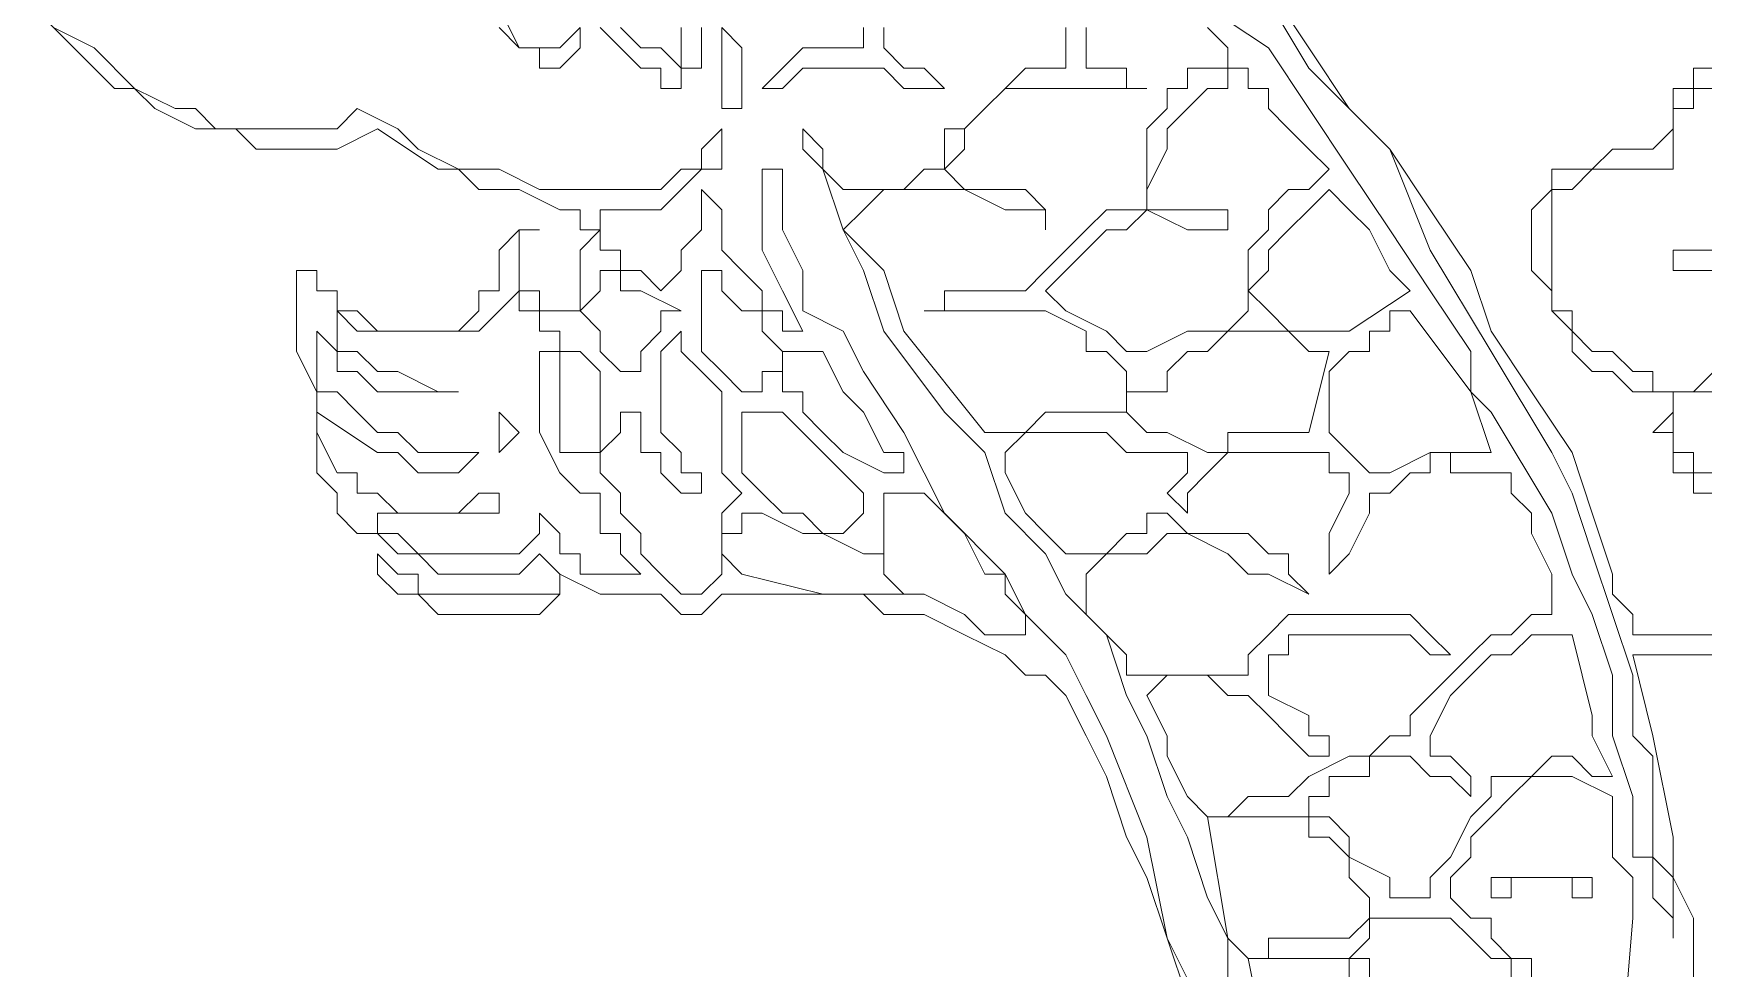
# Model space of a CAD drawing. Extents: x -66030 to 95157, y -13132 to 45879.
# Drawn here: x -15733.7 to -15411.5, y 14575.1 to 14755.6 of the extents above; entities that cross this region are included whole.
import ezdxf

# ---------------------------------------------------------------- set-up
doc = ezdxf.new("R2010")
doc.units = 0
doc.header["$LTSCALE"] = 100
doc.header["$MEASUREMENT"] = 0
doc.layers.get('0').update_dxf_attribs({"linetype": 'CONTINUOUS'})

msp = doc.modelspace()

# ---------------------------------------------------------------- linework, layer by layer
at = {"lineweight": 0}
for points in [[(-15499.34, 14768.44), (-15487.62, 14748.91), (-15471.99, 14733.29), (-15464.18, 14713.76), (-15452.47, 14694.23), (-15440.75, 14674.7), (-15436.84, 14666.88), (-15432.94, 14655.17), (-15429.03, 14643.45), (-15425.12, 14631.73), (-15425.12, 14620.01), (-15421.22, 14616.11), (-15421.22, 14608.3), (-15421.22, 14608.3), (-15421.22, 14604.39), (-15421.22, 14600.48), (-15421.22, 14596.58), (-15421.22, 14596.58), (-15421.22, 14596.58), (-15421.22, 14596.58), (-15425.12, 14596.58), (-15425.12, 14596.58), (-15425.12, 14596.58), (-15425.12, 14608.3), (-15429.03, 14620.01), (-15429.03, 14631.73), (-15432.94, 14643.45), (-15436.84, 14651.26), (-15440.75, 14662.98), (-15452.47, 14682.51), (-15456.37, 14686.41), (-15456.37, 14694.23), (-15464.18, 14705.94), (-15471.99, 14717.66), (-15479.81, 14729.38), (-15479.81, 14729.38), (-15487.62, 14741.1), (-15495.43, 14752.82), (-15507.15, 14760.63)], [(-15495.43, 14764.53), (-15487.62, 14752.82), (-15479.81, 14741.1), (-15471.99, 14733.29), (-15464.18, 14721.57), (-15456.37, 14709.85), (-15452.47, 14698.13), (-15444.65, 14686.41), (-15436.84, 14674.7), (-15432.94, 14662.98), (-15429.03, 14651.26), (-15429.03, 14647.35), (-15425.12, 14643.45), (-15425.12, 14639.54), (-15421.22, 14639.54), (-15421.22, 14639.54), (-15417.31, 14639.54), (-15413.41, 14639.54), (-15405.59, 14639.54)], [(-15511.05, 14569.24), (-15514.96, 14580.95), (-15518.87, 14592.67), (-15522.77, 14600.48), (-15526.68, 14612.2), (-15530.58, 14620.01), (-15534.49, 14627.83), (-15538.4, 14631.73), (-15542.3, 14631.73), (-15546.21, 14635.64), (-15554.02, 14639.54), (-15561.83, 14643.45), (-15565.74, 14643.45), (-15569.64, 14643.45), (-15573.55, 14647.35), (-15585.27, 14647.35), (-15593.08, 14647.35), (-15596.99, 14647.35), (-15600.89, 14647.35), (-15604.8, 14643.45), (-15608.7, 14643.45), (-15608.7, 14643.45), (-15612.61, 14647.35), (-15620.42, 14647.35), (-15624.33, 14647.35), (-15632.14, 14651.26), (-15632.14, 14647.35), (-15636.05, 14643.45), (-15639.95, 14643.45), (-15643.86, 14643.45), (-15647.76, 14643.45), (-15651.67, 14643.45), (-15655.58, 14643.45), (-15659.48, 14647.35), (-15663.39, 14647.35), (-15663.39, 14647.35), (-15663.39, 14647.35), (-15667.29, 14651.26), (-15667.29, 14651.26), (-15667.29, 14651.26), (-15667.29, 14655.17), (-15667.29, 14655.17), (-15667.29, 14655.17), (-15663.39, 14651.26), (-15663.39, 14651.26), (-15659.48, 14651.26), (-15659.48, 14647.35), (-15651.67, 14647.35), (-15647.76, 14647.35), (-15643.86, 14647.35), (-15639.95, 14647.35), (-15636.05, 14647.35), (-15636.05, 14647.35), (-15632.14, 14647.35), (-15632.14, 14651.26), (-15632.14, 14651.26), (-15636.05, 14655.17), (-15636.05, 14655.17), (-15639.95, 14651.26), (-15643.86, 14651.26), (-15643.86, 14651.26), (-15647.76, 14651.26), (-15651.67, 14651.26), (-15655.58, 14651.26), (-15659.48, 14655.17), (-15663.39, 14655.17), (-15667.29, 14659.07), (-15671.2, 14659.07), (-15675.11, 14662.98), (-15675.11, 14666.88), (-15675.11, 14666.88), (-15675.11, 14666.88), (-15679.01, 14670.79), (-15679.01, 14674.7), (-15679.01, 14674.7), (-15679.01, 14678.6), (-15675.11, 14670.79), (-15671.2, 14670.79), (-15671.2, 14666.88), (-15667.29, 14666.88), (-15663.39, 14662.98), (-15659.48, 14662.98), (-15655.58, 14662.98), (-15655.58, 14662.98), (-15651.67, 14662.98), (-15647.76, 14666.88), (-15643.86, 14666.88), (-15643.86, 14666.88), (-15643.86, 14666.88), (-15643.86, 14662.98), (-15647.76, 14662.98), (-15651.67, 14662.98), (-15659.48, 14662.98), (-15663.39, 14662.98), (-15667.29, 14662.98), (-15667.29, 14659.07), (-15663.39, 14659.07), (-15663.39, 14659.07), (-15659.48, 14655.17), (-15655.58, 14655.17), (-15655.58, 14655.17), (-15651.67, 14655.17), (-15643.86, 14655.17), (-15639.95, 14655.17), (-15639.95, 14655.17), (-15639.95, 14655.17), (-15639.95, 14655.17), (-15636.05, 14659.07), (-15636.05, 14662.98), (-15632.14, 14659.07), (-15632.14, 14655.17), (-15628.23, 14655.17), (-15628.23, 14651.26), (-15624.33, 14651.26), (-15620.42, 14651.26), (-15620.42, 14651.26), (-15616.52, 14651.26), (-15620.42, 14655.17), (-15620.42, 14655.17), (-15620.42, 14659.07), (-15624.33, 14659.07), (-15624.33, 14662.98), (-15624.33, 14662.98), (-15624.33, 14666.88), (-15628.23, 14666.88), (-15632.14, 14670.79), (-15632.14, 14670.79), (-15636.05, 14678.6), (-15636.05, 14682.51), (-15636.05, 14686.41), (-15636.05, 14690.32), (-15636.05, 14694.23), (-15632.14, 14694.23), (-15632.14, 14698.13), (-15636.05, 14698.13), (-15636.05, 14702.04), (-15639.95, 14702.04), (-15639.95, 14705.94), (-15643.86, 14702.04), (-15643.86, 14702.04), (-15647.76, 14698.13), (-15651.67, 14698.13), (-15655.58, 14698.13), (-15663.39, 14698.13), (-15667.29, 14698.13), (-15671.2, 14698.13), (-15671.2, 14698.13), (-15675.11, 14702.04), (-15675.11, 14702.04), (-15675.11, 14698.13), (-15675.11, 14694.23), (-15671.2, 14694.23), (-15667.29, 14690.32), (-15667.29, 14690.32), (-15663.39, 14690.32), (-15655.58, 14686.41), (-15651.67, 14686.41), (-15651.67, 14686.41), (-15655.58, 14686.41), (-15659.48, 14686.41), (-15663.39, 14686.41), (-15667.29, 14686.41), (-15671.2, 14690.32), (-15675.11, 14690.32), (-15675.11, 14694.23), (-15679.01, 14698.13), (-15679.01, 14694.23), (-15679.01, 14694.23), (-15679.01, 14690.32), (-15679.01, 14686.41), (-15675.11, 14686.41), (-15671.2, 14682.51), (-15667.29, 14678.6), (-15663.39, 14678.6), (-15659.48, 14674.7), (-15655.58, 14674.7), (-15651.67, 14674.7), (-15647.76, 14674.7), (-15647.76, 14674.7), (-15651.67, 14670.79), (-15651.67, 14670.79), (-15655.58, 14670.79), (-15659.48, 14670.79), (-15663.39, 14674.7), (-15667.29, 14674.7), (-15679.01, 14682.51), (-15679.01, 14678.6), (-15679.01, 14682.51), (-15679.01, 14686.41), (-15682.92, 14694.23), (-15682.92, 14698.13), (-15682.92, 14702.04), (-15682.92, 14705.94), (-15682.92, 14705.94), (-15682.92, 14709.85), (-15682.92, 14709.85), (-15679.01, 14709.85), (-15679.01, 14705.94), (-15675.11, 14705.94), (-15675.11, 14702.04), (-15671.2, 14702.04), (-15667.29, 14698.13), (-15659.48, 14698.13), (-15655.58, 14698.13), (-15651.67, 14698.13), (-15651.67, 14698.13), (-15647.76, 14702.04), (-15647.76, 14702.04), (-15647.76, 14705.94), (-15643.86, 14705.94), (-15643.86, 14713.76), (-15643.86, 14713.76), (-15639.95, 14717.66), (-15639.95, 14717.66), (-15636.05, 14717.66), (-15639.95, 14717.66), (-15639.95, 14713.76), (-15639.95, 14713.76), (-15639.95, 14709.85), (-15639.95, 14709.85), (-15639.95, 14705.94), (-15639.95, 14705.94), (-15636.05, 14705.94), (-15636.05, 14702.04), (-15632.14, 14702.04), (-15632.14, 14702.04), (-15632.14, 14702.04), (-15632.14, 14702.04), (-15628.23, 14702.04), (-15628.23, 14702.04), (-15628.23, 14705.94), (-15628.23, 14705.94), (-15628.23, 14713.76), (-15628.23, 14713.76), (-15628.23, 14713.76), (-15624.33, 14717.66), (-15624.33, 14717.66), (-15628.23, 14717.66), (-15628.23, 14721.57), (-15628.23, 14721.57), (-15632.14, 14721.57), (-15632.14, 14721.57), (-15639.95, 14725.47), (-15643.86, 14725.47), (-15643.86, 14725.47), (-15647.76, 14725.47), (-15651.67, 14729.38), (-15655.58, 14729.38), (-15667.29, 14737.19), (-15675.11, 14733.29), (-15679.01, 14733.29), (-15682.92, 14733.29), (-15690.73, 14733.29), (-15694.64, 14737.19), (-15698.54, 14737.19), (-15702.45, 14737.19), (-15710.26, 14741.1), (-15714.16, 14745), (-15718.07, 14745), (-15721.98, 14748.91), (-15725.88, 14752.82), (-15733.69, 14760.63)], [(-15628.23, 14756.72), (-15632.14, 14752.82), (-15632.14, 14752.82), (-15636.05, 14752.82), (-15636.05, 14752.82), (-15639.95, 14752.82), (-15643.86, 14760.63)], [(-15511.05, 14573.14), (-15514.96, 14580.95), (-15518.87, 14600.48), (-15526.68, 14620.01), (-15530.58, 14627.83), (-15534.49, 14635.64), (-15542.3, 14643.45), (-15546.21, 14651.26), (-15557.93, 14662.98), (-15565.74, 14678.6), (-15573.55, 14690.32), (-15577.46, 14698.13), (-15585.27, 14702.04), (-15585.27, 14709.85), (-15589.17, 14717.66), (-15589.17, 14721.57), (-15589.17, 14725.47), (-15589.17, 14729.38), (-15593.08, 14729.38), (-15593.08, 14729.38), (-15593.08, 14729.38), (-15593.08, 14729.38), (-15593.08, 14721.57), (-15593.08, 14713.76), (-15589.17, 14705.94), (-15585.27, 14698.13), (-15589.17, 14698.13), (-15589.17, 14702.04), (-15593.08, 14702.04), (-15593.08, 14705.94), (-15596.99, 14709.85), (-15600.89, 14713.76), (-15600.89, 14717.66), (-15600.89, 14717.66), (-15600.89, 14721.57), (-15604.8, 14725.47), (-15604.8, 14725.47), (-15604.8, 14721.57), (-15604.8, 14721.57), (-15604.8, 14721.57), (-15604.8, 14717.66), (-15604.8, 14717.66), (-15604.8, 14717.66), (-15604.8, 14717.66), (-15608.7, 14713.76), (-15608.7, 14709.85), (-15608.7, 14709.85), (-15612.61, 14705.94), (-15612.61, 14705.94), (-15616.52, 14709.85), (-15620.42, 14709.85), (-15620.42, 14713.76), (-15624.33, 14713.76), (-15624.33, 14713.76), (-15624.33, 14717.66), (-15624.33, 14717.66), (-15624.33, 14721.57), (-15624.33, 14721.57), (-15620.42, 14721.57), (-15620.42, 14721.57), (-15616.52, 14721.57), (-15612.61, 14721.57), (-15608.7, 14725.47), (-15608.7, 14725.47), (-15608.7, 14725.47), (-15604.8, 14729.38), (-15600.89, 14729.38), (-15600.89, 14733.29), (-15600.89, 14737.19), (-15600.89, 14737.19), (-15600.89, 14737.19), (-15600.89, 14737.19), (-15604.8, 14733.29), (-15604.8, 14733.29), (-15604.8, 14729.38), (-15608.7, 14729.38), (-15608.7, 14729.38), (-15612.61, 14725.47), (-15620.42, 14725.47), (-15628.23, 14725.47), (-15636.05, 14725.47), (-15643.86, 14729.38), (-15651.67, 14729.38), (-15659.48, 14733.29), (-15663.39, 14737.19), (-15671.2, 14741.1), (-15675.11, 14737.19), (-15679.01, 14737.19), (-15682.92, 14737.19), (-15690.73, 14737.19), (-15694.64, 14737.19), (-15698.54, 14737.19), (-15702.45, 14741.1), (-15706.35, 14741.1), (-15714.16, 14745), (-15721.98, 14752.82), (-15729.79, 14756.72)], [(-15643.86, 14756.72), (-15639.95, 14752.82), (-15636.05, 14752.82), (-15636.05, 14748.91), (-15632.14, 14748.91), (-15632.14, 14748.91), (-15628.23, 14752.82), (-15628.23, 14752.82), (-15628.23, 14756.72)], [(-15624.33, 14756.72), (-15620.42, 14752.82), (-15616.52, 14748.91), (-15612.61, 14748.91), (-15612.61, 14745), (-15612.61, 14745), (-15608.7, 14745), (-15608.7, 14748.91), (-15608.7, 14748.91), (-15604.8, 14748.91), (-15604.8, 14752.82), (-15604.8, 14756.72)], [(-15608.7, 14756.72), (-15608.7, 14752.82), (-15608.7, 14752.82), (-15608.7, 14752.82), (-15608.7, 14748.91), (-15612.61, 14752.82), (-15616.52, 14752.82), (-15620.42, 14756.72)], [(-15600.89, 14756.72), (-15600.89, 14752.82), (-15600.89, 14752.82), (-15600.89, 14748.91), (-15600.89, 14745), (-15600.89, 14741.1), (-15596.99, 14741.1), (-15596.99, 14745), (-15596.99, 14745), (-15596.99, 14748.91), (-15596.99, 14752.82), (-15600.89, 14756.72)], [(-15573.55, 14756.72), (-15573.55, 14752.82), (-15573.55, 14752.82), (-15577.46, 14752.82), (-15581.36, 14752.82), (-15585.27, 14752.82), (-15589.17, 14748.91), (-15589.17, 14748.91), (-15589.17, 14748.91), (-15593.08, 14745), (-15589.17, 14745), (-15589.17, 14745), (-15589.17, 14745), (-15585.27, 14748.91), (-15585.27, 14748.91), (-15581.36, 14748.91), (-15577.46, 14748.91), (-15573.55, 14748.91), (-15569.64, 14748.91), (-15565.74, 14745), (-15561.83, 14745), (-15557.93, 14745), (-15557.93, 14745), (-15561.83, 14748.91), (-15565.74, 14748.91), (-15565.74, 14748.91), (-15569.64, 14752.82), (-15569.64, 14752.82), (-15569.64, 14756.72)], [(-15534.49, 14756.72), (-15534.49, 14752.82), (-15534.49, 14748.91), (-15538.4, 14748.91), (-15542.3, 14748.91), (-15546.21, 14745), (-15546.21, 14745), (-15550.11, 14741.1), (-15554.02, 14737.19), (-15557.93, 14737.19), (-15557.93, 14733.29), (-15557.93, 14729.38), (-15557.93, 14729.38), (-15557.93, 14729.38), (-15561.83, 14729.38), (-15561.83, 14729.38), (-15565.74, 14725.47), (-15569.64, 14725.47), (-15573.55, 14725.47), (-15573.55, 14725.47), (-15577.46, 14725.47), (-15577.46, 14725.47), (-15577.46, 14725.47), (-15577.46, 14725.47), (-15581.36, 14729.38), (-15581.36, 14733.29), (-15585.27, 14737.19), (-15585.27, 14737.19), (-15585.27, 14733.29), (-15581.36, 14729.38), (-15577.46, 14717.66), (-15573.55, 14709.85), (-15569.64, 14698.13), (-15557.93, 14682.51), (-15550.11, 14674.7), (-15546.21, 14662.98), (-15538.4, 14655.17), (-15534.49, 14647.35), (-15526.68, 14639.54), (-15522.77, 14627.83), (-15518.87, 14620.01), (-15514.96, 14608.3), (-15511.05, 14600.48), (-15507.15, 14588.77), (-15503.24, 14580.95), (-15503.24, 14573.14)], [(-15507.15, 14756.72), (-15503.24, 14752.82), (-15503.24, 14752.82), (-15503.24, 14752.82), (-15503.24, 14748.91), (-15507.15, 14748.91), (-15511.05, 14748.91), (-15511.05, 14745), (-15514.96, 14745), (-15514.96, 14741.1), (-15514.96, 14741.1), (-15518.87, 14737.19), (-15518.87, 14733.29), (-15518.87, 14725.47), (-15518.87, 14725.47), (-15518.87, 14721.57), (-15522.77, 14721.57), (-15526.68, 14721.57), (-15530.58, 14717.66), (-15530.58, 14717.66), (-15534.49, 14713.76), (-15538.4, 14709.85), (-15538.4, 14709.85), (-15542.3, 14705.94), (-15546.21, 14705.94), (-15550.11, 14705.94), (-15554.02, 14705.94), (-15557.93, 14705.94), (-15557.93, 14702.04), (-15561.83, 14702.04), (-15561.83, 14702.04), (-15557.93, 14702.04), (-15554.02, 14702.04), (-15550.11, 14702.04), (-15546.21, 14702.04), (-15542.3, 14702.04), (-15538.4, 14702.04), (-15530.58, 14698.13), (-15530.58, 14698.13), (-15530.58, 14694.23), (-15526.68, 14694.23), (-15526.68, 14694.23), (-15522.77, 14690.32), (-15522.77, 14690.32), (-15522.77, 14690.32), (-15522.77, 14686.41), (-15522.77, 14686.41), (-15522.77, 14682.51), (-15526.68, 14682.51), (-15526.68, 14682.51), (-15530.58, 14682.51), (-15538.4, 14682.51), (-15542.3, 14678.6), (-15546.21, 14678.6), (-15546.21, 14678.6), (-15550.11, 14678.6), (-15565.74, 14698.13), (-15569.64, 14709.85), (-15577.46, 14717.66), (-15573.55, 14721.57), (-15573.55, 14721.57), (-15569.64, 14725.47), (-15565.74, 14725.47), (-15557.93, 14725.47), (-15554.02, 14725.47), (-15546.21, 14721.57), (-15542.3, 14721.57), (-15538.4, 14721.57), (-15538.4, 14717.66), (-15538.4, 14717.66), (-15538.4, 14721.57), (-15538.4, 14721.57), (-15538.4, 14721.57), (-15538.4, 14721.57), (-15542.3, 14725.47), (-15546.21, 14725.47), (-15554.02, 14725.47), (-15554.02, 14725.47), (-15557.93, 14729.38), (-15557.93, 14729.38), (-15554.02, 14733.29), (-15554.02, 14737.19), (-15550.11, 14741.1), (-15546.21, 14745), (-15542.3, 14745), (-15538.4, 14745), (-15534.49, 14745), (-15530.58, 14745), (-15526.68, 14745), (-15522.77, 14745), (-15518.87, 14745), (-15522.77, 14745), (-15522.77, 14748.91), (-15526.68, 14748.91), (-15526.68, 14748.91), (-15530.58, 14748.91), (-15530.58, 14748.91), (-15530.58, 14752.82), (-15530.58, 14752.82), (-15530.58, 14756.72)], [(-15409.5, 14666.88), (-15413.41, 14666.88), (-15413.41, 14670.79), (-15417.31, 14670.79), (-15417.31, 14674.7), (-15417.31, 14674.7), (-15417.31, 14678.6), (-15421.22, 14678.6), (-15417.31, 14682.51), (-15417.31, 14682.51), (-15417.31, 14686.41), (-15425.12, 14686.41), (-15429.03, 14690.32), (-15432.94, 14690.32), (-15436.84, 14694.23), (-15436.84, 14698.13), (-15440.75, 14702.04), (-15440.75, 14705.94), (-15444.65, 14709.85), (-15444.65, 14713.76), (-15444.65, 14717.66), (-15444.65, 14721.57), (-15440.75, 14725.47), (-15440.75, 14725.47), (-15440.75, 14729.38), (-15436.84, 14729.38), (-15432.94, 14729.38), (-15429.03, 14733.29), (-15425.12, 14733.29), (-15421.22, 14733.29), (-15417.31, 14737.19), (-15417.31, 14741.1), (-15417.31, 14741.1), (-15417.31, 14745), (-15413.41, 14745), (-15413.41, 14748.91), (-15405.59, 14748.91)], [(-15405.59, 14745), (-15413.41, 14745), (-15413.41, 14745), (-15413.41, 14741.1), (-15417.31, 14741.1), (-15417.31, 14737.19), (-15417.31, 14733.29), (-15417.31, 14729.38), (-15417.31, 14729.38), (-15425.12, 14729.38), (-15429.03, 14729.38), (-15432.94, 14729.38), (-15436.84, 14725.47), (-15440.75, 14725.47), (-15440.75, 14725.47), (-15440.75, 14721.57), (-15440.75, 14717.66), (-15440.75, 14717.66), (-15440.75, 14713.76), (-15440.75, 14709.85), (-15440.75, 14709.85), (-15440.75, 14705.94), (-15440.75, 14702.04), (-15436.84, 14702.04), (-15436.84, 14698.13), (-15432.94, 14694.23), (-15429.03, 14694.23), (-15425.12, 14690.32), (-15421.22, 14690.32), (-15421.22, 14686.41), (-15417.31, 14686.41), (-15413.41, 14686.41), (-15409.5, 14690.32)], [(-15409.5, 14709.85), (-15413.41, 14709.85), (-15413.41, 14709.85), (-15413.41, 14709.85), (-15417.31, 14709.85), (-15417.31, 14709.85), (-15417.31, 14709.85), (-15417.31, 14713.76), (-15413.41, 14713.76), (-15413.41, 14713.76), (-15409.5, 14713.76)], [(-15409.5, 14686.41), (-15413.41, 14686.41), (-15413.41, 14686.41), (-15417.31, 14686.41), (-15417.31, 14682.51), (-15417.31, 14682.51), (-15417.31, 14682.51), (-15417.31, 14678.6), (-15417.31, 14678.6), (-15417.31, 14674.7), (-15413.41, 14674.7), (-15413.41, 14670.79), (-15409.5, 14670.79)], [(-15495.43, 14557.52), (-15499.34, 14577.05), (-15503.24, 14580.95), (-15507.15, 14604.39), (-15511.05, 14608.3), (-15514.96, 14616.11), (-15514.96, 14620.01), (-15518.87, 14627.83), (-15518.87, 14627.83), (-15518.87, 14627.83), (-15518.87, 14627.83), (-15514.96, 14631.73), (-15514.96, 14631.73), (-15511.05, 14631.73), (-15507.15, 14631.73), (-15503.24, 14627.83), (-15499.34, 14627.83), (-15495.43, 14623.92), (-15495.43, 14623.92), (-15491.52, 14620.01), (-15487.62, 14616.11), (-15483.71, 14616.11), (-15483.71, 14616.11), (-15483.71, 14616.11), (-15483.71, 14616.11), (-15483.71, 14620.01), (-15483.71, 14620.01), (-15487.62, 14620.01), (-15487.62, 14623.92), (-15495.43, 14627.83), (-15495.43, 14627.83), (-15495.43, 14631.73), (-15495.43, 14631.73), (-15495.43, 14631.73), (-15495.43, 14635.64), (-15495.43, 14635.64), (-15491.52, 14635.64), (-15491.52, 14639.54), (-15487.62, 14639.54), (-15487.62, 14639.54), (-15479.81, 14639.54), (-15475.9, 14639.54), (-15468.09, 14639.54), (-15464.18, 14635.64), (-15464.18, 14635.64), (-15460.28, 14635.64), (-15464.18, 14639.54), (-15464.18, 14639.54), (-15468.09, 14643.45), (-15468.09, 14643.45), (-15471.99, 14643.45), (-15475.9, 14643.45), (-15479.81, 14643.45), (-15483.71, 14643.45), (-15487.62, 14643.45), (-15491.52, 14643.45), (-15495.43, 14639.54), (-15495.43, 14639.54), (-15499.34, 14635.64), (-15499.34, 14631.73), (-15503.24, 14631.73), (-15507.15, 14631.73), (-15511.05, 14631.73), (-15514.96, 14631.73), (-15514.96, 14631.73), (-15518.87, 14631.73), (-15522.77, 14631.73), (-15522.77, 14635.64), (-15526.68, 14639.54), (-15530.58, 14643.45), (-15530.58, 14651.26), (-15526.68, 14655.17), (-15522.77, 14655.17), (-15518.87, 14655.17), (-15514.96, 14659.07), (-15514.96, 14659.07), (-15511.05, 14659.07), (-15503.24, 14655.17), (-15499.34, 14651.26), (-15495.43, 14651.26), (-15487.62, 14647.35), (-15487.62, 14647.35), (-15491.52, 14651.26), (-15491.52, 14651.26), (-15491.52, 14655.17), (-15495.43, 14655.17), (-15499.34, 14659.07), (-15507.15, 14659.07), (-15511.05, 14659.07), (-15514.96, 14662.98), (-15518.87, 14662.98), (-15518.87, 14659.07), (-15522.77, 14659.07), (-15526.68, 14655.17), (-15530.58, 14655.17), (-15534.49, 14655.17), (-15538.4, 14659.07), (-15542.3, 14662.98), (-15546.21, 14670.79), (-15546.21, 14670.79), (-15546.21, 14674.7), (-15542.3, 14678.6), (-15538.4, 14678.6), (-15534.49, 14678.6), (-15530.58, 14678.6), (-15526.68, 14678.6), (-15522.77, 14674.7), (-15514.96, 14674.7), (-15511.05, 14674.7), (-15511.05, 14674.7), (-15511.05, 14670.79), (-15511.05, 14670.79), (-15511.05, 14670.79), (-15514.96, 14666.88), (-15514.96, 14666.88), (-15511.05, 14662.98), (-15511.05, 14666.88), (-15507.15, 14670.79), (-15507.15, 14670.79), (-15503.24, 14674.7), (-15499.34, 14674.7), (-15495.43, 14674.7), (-15491.52, 14674.7), (-15487.62, 14674.7), (-15483.71, 14674.7), (-15483.71, 14670.79), (-15479.81, 14670.79), (-15479.81, 14670.79), (-15479.81, 14666.88), (-15483.71, 14659.07), (-15483.71, 14655.17), (-15483.71, 14655.17), (-15483.71, 14651.26), (-15483.71, 14651.26), (-15479.81, 14655.17), (-15475.9, 14662.98), (-15475.9, 14666.88), (-15471.99, 14666.88), (-15468.09, 14670.79), (-15468.09, 14670.79), (-15464.18, 14670.79), (-15464.18, 14674.7), (-15460.28, 14674.7), (-15460.28, 14670.79), (-15456.37, 14670.79), (-15448.56, 14670.79), (-15448.56, 14666.88), (-15444.65, 14662.98), (-15444.65, 14659.07), (-15440.75, 14651.26), (-15440.75, 14643.45), (-15444.65, 14643.45), (-15448.56, 14639.54), (-15452.47, 14639.54), (-15456.37, 14635.64), (-15460.28, 14631.73), (-15464.18, 14627.83), (-15468.09, 14623.92), (-15468.09, 14620.01), (-15471.99, 14620.01), (-15475.9, 14616.11), (-15479.81, 14616.11), (-15479.81, 14616.11), (-15487.62, 14612.2), (-15491.52, 14608.3), (-15495.43, 14608.3), (-15499.34, 14608.3), (-15503.24, 14604.39), (-15503.24, 14604.39), (-15507.15, 14604.39), (-15503.24, 14604.39), (-15503.24, 14604.39), (-15503.24, 14604.39), (-15499.34, 14604.39), (-15499.34, 14604.39), (-15495.43, 14604.39), (-15495.43, 14604.39), (-15491.52, 14604.39), (-15487.62, 14604.39), (-15487.62, 14600.48), (-15483.71, 14600.48), (-15479.81, 14596.58), (-15479.81, 14592.67), (-15475.9, 14588.77), (-15475.9, 14588.77), (-15475.9, 14584.86), (-15475.9, 14584.86), (-15479.81, 14580.95), (-15479.81, 14580.95), (-15479.81, 14580.95), (-15483.71, 14580.95), (-15491.52, 14580.95), (-15491.52, 14580.95), (-15495.43, 14580.95), (-15495.43, 14577.05), (-15499.34, 14577.05), (-15495.43, 14577.05), (-15495.43, 14577.05), (-15491.52, 14577.05), (-15487.62, 14577.05), (-15487.62, 14577.05), (-15483.71, 14577.05), (-15479.81, 14577.05), (-15479.81, 14573.14)], [(-15409.5, 14635.64), (-15413.41, 14635.64), (-15417.31, 14635.64), (-15421.22, 14635.64), (-15421.22, 14635.64), (-15425.12, 14635.64), (-15421.22, 14620.01), (-15417.31, 14600.48), (-15417.31, 14592.67), (-15413.41, 14584.86), (-15413.41, 14577.05), (-15413.41, 14569.24)], [(-15444.65, 14573.14), (-15444.65, 14577.05), (-15448.56, 14577.05), (-15452.47, 14580.95), (-15452.47, 14584.86), (-15456.37, 14584.86), (-15460.28, 14588.77), (-15460.28, 14592.67), (-15460.28, 14592.67), (-15456.37, 14596.58), (-15456.37, 14600.48), (-15452.47, 14604.39), (-15448.56, 14608.3), (-15448.56, 14608.3), (-15444.65, 14612.2), (-15440.75, 14612.2), (-15436.84, 14612.2), (-15429.03, 14608.3), (-15429.03, 14608.3), (-15429.03, 14608.3), (-15429.03, 14604.39), (-15429.03, 14596.58), (-15425.12, 14592.67), (-15425.12, 14588.77), (-15425.12, 14584.86), (-15429.03, 14537.99)], [(-15475.9, 14573.14), (-15475.9, 14577.05), (-15479.81, 14577.05), (-15479.81, 14577.05), (-15475.9, 14580.95), (-15475.9, 14580.95), (-15475.9, 14584.86), (-15475.9, 14584.86), (-15471.99, 14584.86), (-15471.99, 14584.86), (-15468.09, 14584.86), (-15464.18, 14584.86), (-15460.28, 14584.86), (-15456.37, 14580.95), (-15452.47, 14577.05), (-15448.56, 14577.05), (-15448.56, 14577.05), (-15448.56, 14573.14)]]:
    msp.add_lwpolyline(points, dxfattribs=at)
for points in [[(-15483.71, 14729.38), (-15487.62, 14725.47), (-15491.52, 14725.47), (-15495.43, 14721.57), (-15495.43, 14717.66), (-15499.34, 14713.76), (-15499.34, 14709.85), (-15499.34, 14705.94), (-15499.34, 14702.04), (-15503.24, 14698.13), (-15511.05, 14698.13), (-15518.87, 14694.23), (-15522.77, 14694.23), (-15522.77, 14694.23), (-15526.68, 14698.13), (-15534.49, 14702.04), (-15538.4, 14705.94), (-15534.49, 14709.85), (-15534.49, 14709.85), (-15530.58, 14713.76), (-15530.58, 14713.76), (-15526.68, 14717.66), (-15522.77, 14717.66), (-15518.87, 14721.57), (-15511.05, 14717.66), (-15507.15, 14717.66), (-15503.24, 14717.66), (-15503.24, 14717.66), (-15503.24, 14717.66), (-15503.24, 14721.57), (-15511.05, 14721.57), (-15511.05, 14721.57), (-15514.96, 14721.57), (-15514.96, 14721.57), (-15518.87, 14721.57), (-15518.87, 14725.47), (-15518.87, 14725.47), (-15514.96, 14733.29), (-15514.96, 14733.29), (-15514.96, 14737.19), (-15511.05, 14741.1), (-15511.05, 14741.1), (-15507.15, 14745), (-15503.24, 14745), (-15503.24, 14748.91), (-15503.24, 14748.91), (-15499.34, 14748.91), (-15499.34, 14745), (-15495.43, 14745), (-15495.43, 14745), (-15495.43, 14741.1), (-15491.52, 14737.19), (-15487.62, 14733.29), (-15487.62, 14733.29), (-15483.71, 14729.38)], [(-15468.09, 14705.94), (-15479.81, 14698.13), (-15483.71, 14698.13), (-15487.62, 14698.13), (-15491.52, 14698.13), (-15495.43, 14702.04), (-15495.43, 14702.04), (-15495.43, 14702.04), (-15495.43, 14702.04), (-15499.34, 14705.94), (-15495.43, 14709.85), (-15495.43, 14709.85), (-15495.43, 14713.76), (-15491.52, 14717.66), (-15491.52, 14717.66), (-15487.62, 14721.57), (-15483.71, 14725.47), (-15479.81, 14721.57), (-15479.81, 14721.57), (-15475.9, 14717.66), (-15475.9, 14717.66), (-15471.99, 14709.85), (-15468.09, 14705.94)], [(-15620.42, 14705.94), (-15616.52, 14705.94), (-15608.7, 14702.04), (-15612.61, 14702.04), (-15612.61, 14698.13), (-15612.61, 14698.13), (-15616.52, 14694.23), (-15616.52, 14694.23), (-15616.52, 14690.32), (-15616.52, 14690.32), (-15616.52, 14690.32), (-15620.42, 14690.32), (-15624.33, 14694.23), (-15624.33, 14694.23), (-15624.33, 14698.13), (-15624.33, 14698.13), (-15628.23, 14702.04), (-15628.23, 14702.04), (-15624.33, 14705.94), (-15624.33, 14709.85), (-15624.33, 14709.85), (-15624.33, 14709.85), (-15620.42, 14709.85), (-15620.42, 14705.94)], [(-15600.89, 14709.85), (-15600.89, 14709.85), (-15600.89, 14709.85), (-15600.89, 14705.94), (-15596.99, 14702.04), (-15593.08, 14702.04), (-15593.08, 14698.13), (-15589.17, 14694.23), (-15589.17, 14694.23), (-15589.17, 14694.23), (-15589.17, 14690.32), (-15593.08, 14690.32), (-15593.08, 14686.41), (-15593.08, 14686.41), (-15593.08, 14686.41), (-15593.08, 14686.41), (-15596.99, 14686.41), (-15600.89, 14690.32), (-15600.89, 14690.32), (-15604.8, 14694.23), (-15604.8, 14694.23), (-15604.8, 14698.13), (-15604.8, 14698.13), (-15604.8, 14702.04), (-15604.8, 14702.04), (-15604.8, 14705.94), (-15604.8, 14709.85), (-15604.8, 14709.85), (-15604.8, 14709.85), (-15604.8, 14709.85), (-15600.89, 14709.85)], [(-15456.37, 14686.41), (-15452.47, 14674.7), (-15456.37, 14674.7), (-15460.28, 14674.7), (-15464.18, 14674.7), (-15464.18, 14674.7), (-15471.99, 14670.79), (-15475.9, 14670.79), (-15483.71, 14678.6), (-15483.71, 14678.6), (-15483.71, 14682.51), (-15483.71, 14686.41), (-15483.71, 14690.32), (-15479.81, 14694.23), (-15475.9, 14694.23), (-15475.9, 14698.13), (-15471.99, 14698.13), (-15471.99, 14702.04), (-15468.09, 14702.04), (-15468.09, 14702.04), (-15456.37, 14686.41)], [(-15600.89, 14686.41), (-15600.89, 14674.7), (-15600.89, 14670.79), (-15596.99, 14666.88), (-15600.89, 14662.98), (-15600.89, 14659.07), (-15600.89, 14655.17), (-15600.89, 14651.26), (-15604.8, 14647.35), (-15608.7, 14647.35), (-15608.7, 14647.35), (-15612.61, 14651.26), (-15616.52, 14655.17), (-15616.52, 14659.07), (-15620.42, 14662.98), (-15620.42, 14666.88), (-15624.33, 14670.79), (-15624.33, 14674.7), (-15620.42, 14678.6), (-15620.42, 14682.51), (-15616.52, 14682.51), (-15616.52, 14682.51), (-15616.52, 14682.51), (-15616.52, 14678.6), (-15616.52, 14674.7), (-15616.52, 14674.7), (-15612.61, 14674.7), (-15612.61, 14670.79), (-15608.7, 14666.88), (-15608.7, 14666.88), (-15608.7, 14666.88), (-15604.8, 14666.88), (-15604.8, 14666.88), (-15604.8, 14666.88), (-15604.8, 14666.88), (-15604.8, 14670.79), (-15608.7, 14670.79), (-15608.7, 14674.7), (-15612.61, 14678.6), (-15612.61, 14682.51), (-15612.61, 14686.41), (-15612.61, 14690.32), (-15612.61, 14690.32), (-15612.61, 14694.23), (-15608.7, 14698.13), (-15608.7, 14694.23), (-15604.8, 14690.32), (-15604.8, 14690.32), (-15600.89, 14686.41)], [(-15483.71, 14694.23), (-15487.62, 14678.6), (-15491.52, 14678.6), (-15499.34, 14678.6), (-15503.24, 14678.6), (-15503.24, 14674.7), (-15507.15, 14674.7), (-15514.96, 14678.6), (-15518.87, 14678.6), (-15518.87, 14678.6), (-15522.77, 14682.51), (-15522.77, 14682.51), (-15522.77, 14686.41), (-15522.77, 14686.41), (-15518.87, 14686.41), (-15518.87, 14686.41), (-15518.87, 14686.41), (-15518.87, 14686.41), (-15514.96, 14686.41), (-15514.96, 14690.32), (-15514.96, 14690.32), (-15511.05, 14694.23), (-15507.15, 14694.23), (-15503.24, 14698.13), (-15499.34, 14698.13), (-15495.43, 14698.13), (-15491.52, 14698.13), (-15487.62, 14694.23), (-15483.71, 14694.23)], [(-15624.33, 14686.41), (-15624.33, 14686.41), (-15624.33, 14682.51), (-15624.33, 14678.6), (-15624.33, 14674.7), (-15624.33, 14674.7), (-15624.33, 14674.7), (-15628.23, 14674.7), (-15628.23, 14674.7), (-15628.23, 14674.7), (-15632.14, 14674.7), (-15632.14, 14678.6), (-15632.14, 14678.6), (-15632.14, 14682.51), (-15632.14, 14686.41), (-15632.14, 14690.32), (-15632.14, 14690.32), (-15632.14, 14694.23), (-15632.14, 14694.23), (-15628.23, 14694.23), (-15628.23, 14694.23), (-15624.33, 14690.32), (-15624.33, 14686.41)], [(-15581.36, 14694.23), (-15577.46, 14686.41), (-15573.55, 14682.51), (-15569.64, 14674.7), (-15565.74, 14674.7), (-15565.74, 14670.79), (-15565.74, 14670.79), (-15569.64, 14670.79), (-15569.64, 14670.79), (-15577.46, 14674.7), (-15577.46, 14674.7), (-15581.36, 14678.6), (-15581.36, 14678.6), (-15585.27, 14682.51), (-15585.27, 14682.51), (-15585.27, 14686.41), (-15589.17, 14686.41), (-15589.17, 14690.32), (-15589.17, 14694.23), (-15589.17, 14694.23), (-15585.27, 14694.23), (-15585.27, 14694.23), (-15581.36, 14694.23), (-15581.36, 14694.23)], [(-15639.95, 14678.6), (-15643.86, 14674.7), (-15643.86, 14678.6), (-15643.86, 14678.6), (-15643.86, 14678.6), (-15643.86, 14678.6), (-15643.86, 14678.6), (-15643.86, 14682.51), (-15639.95, 14678.6), (-15639.95, 14678.6), (-15639.95, 14678.6), (-15639.95, 14678.6), (-15639.95, 14678.6)], [(-15573.55, 14666.88), (-15573.55, 14666.88), (-15573.55, 14666.88), (-15573.55, 14662.98), (-15573.55, 14662.98), (-15577.46, 14659.07), (-15577.46, 14659.07), (-15581.36, 14659.07), (-15581.36, 14659.07), (-15585.27, 14662.98), (-15589.17, 14662.98), (-15593.08, 14666.88), (-15593.08, 14666.88), (-15596.99, 14670.79), (-15596.99, 14670.79), (-15596.99, 14674.7), (-15596.99, 14678.6), (-15596.99, 14682.51), (-15596.99, 14682.51), (-15593.08, 14682.51), (-15589.17, 14682.51), (-15585.27, 14678.6), (-15581.36, 14674.7), (-15577.46, 14670.79), (-15573.55, 14666.88)], [(-15561.83, 14666.88), (-15554.02, 14659.07), (-15550.11, 14651.26), (-15546.21, 14651.26), (-15546.21, 14647.35), (-15542.3, 14643.45), (-15542.3, 14639.54), (-15546.21, 14639.54), (-15550.11, 14639.54), (-15554.02, 14643.45), (-15561.83, 14647.35), (-15565.74, 14647.35), (-15573.55, 14647.35), (-15581.36, 14647.35), (-15596.99, 14651.26), (-15596.99, 14651.26), (-15600.89, 14655.17), (-15600.89, 14659.07), (-15596.99, 14659.07), (-15596.99, 14662.98), (-15596.99, 14662.98), (-15596.99, 14662.98), (-15593.08, 14662.98), (-15593.08, 14662.98), (-15585.27, 14659.07), (-15585.27, 14659.07), (-15581.36, 14659.07), (-15573.55, 14655.17), (-15569.64, 14655.17), (-15569.64, 14651.26), (-15569.64, 14651.26), (-15569.64, 14651.26), (-15565.74, 14647.35), (-15565.74, 14647.35), (-15569.64, 14651.26), (-15569.64, 14655.17), (-15569.64, 14659.07), (-15569.64, 14662.98), (-15569.64, 14662.98), (-15569.64, 14666.88), (-15569.64, 14666.88), (-15565.74, 14666.88), (-15565.74, 14666.88), (-15561.83, 14666.88), (-15561.83, 14666.88), (-15561.83, 14666.88)], [(-15436.84, 14639.54), (-15432.94, 14623.92), (-15432.94, 14620.01), (-15429.03, 14612.2), (-15429.03, 14612.2), (-15432.94, 14612.2), (-15432.94, 14612.2), (-15432.94, 14612.2), (-15436.84, 14616.11), (-15440.75, 14616.11), (-15444.65, 14612.2), (-15448.56, 14612.2), (-15452.47, 14612.2), (-15452.47, 14608.3), (-15456.37, 14604.39), (-15460.28, 14596.58), (-15460.28, 14596.58), (-15460.28, 14596.58), (-15464.18, 14592.67), (-15464.18, 14588.77), (-15464.18, 14588.77), (-15464.18, 14588.77), (-15464.18, 14588.77), (-15468.09, 14588.77), (-15471.99, 14588.77), (-15471.99, 14592.67), (-15479.81, 14596.58), (-15479.81, 14600.48), (-15483.71, 14604.39), (-15483.71, 14604.39), (-15487.62, 14604.39), (-15487.62, 14608.3), (-15483.71, 14608.3), (-15483.71, 14612.2), (-15479.81, 14612.2), (-15475.9, 14612.2), (-15475.9, 14616.11), (-15471.99, 14616.11), (-15468.09, 14616.11), (-15464.18, 14612.2), (-15460.28, 14612.2), (-15456.37, 14608.3), (-15456.37, 14612.2), (-15456.37, 14612.2), (-15460.28, 14616.11), (-15460.28, 14616.11), (-15460.28, 14616.11), (-15464.18, 14616.11), (-15464.18, 14616.11), (-15464.18, 14620.01), (-15460.28, 14627.83), (-15456.37, 14631.73), (-15452.47, 14635.64), (-15448.56, 14635.64), (-15444.65, 14639.54), (-15444.65, 14639.54), (-15440.75, 14639.54), (-15436.84, 14639.54), (-15436.84, 14639.54)], [(-15417.31, 14580.95), (-15417.31, 14584.86), (-15417.31, 14584.86), (-15421.22, 14588.77), (-15421.22, 14588.77), (-15421.22, 14592.67), (-15421.22, 14592.67), (-15421.22, 14592.67), (-15421.22, 14596.58), (-15417.31, 14592.67), (-15417.31, 14592.67), (-15417.31, 14588.77), (-15417.31, 14584.86), (-15417.31, 14580.95)], [(-15432.94, 14588.77), (-15432.94, 14588.77), (-15432.94, 14588.77), (-15432.94, 14588.77), (-15432.94, 14588.77), (-15436.84, 14588.77), (-15436.84, 14592.67), (-15436.84, 14592.67), (-15440.75, 14592.67), (-15444.65, 14592.67), (-15448.56, 14592.67), (-15448.56, 14588.77), (-15452.47, 14588.77), (-15452.47, 14588.77), (-15452.47, 14588.77), (-15452.47, 14588.77), (-15452.47, 14588.77), (-15452.47, 14588.77), (-15452.47, 14592.67), (-15448.56, 14592.67), (-15444.65, 14592.67), (-15440.75, 14592.67), (-15436.84, 14592.67), (-15436.84, 14592.67), (-15432.94, 14592.67), (-15432.94, 14588.77)]]:
    msp.add_lwpolyline(points, close=True, dxfattribs=at)

doc.saveas('drawing.dxf')
